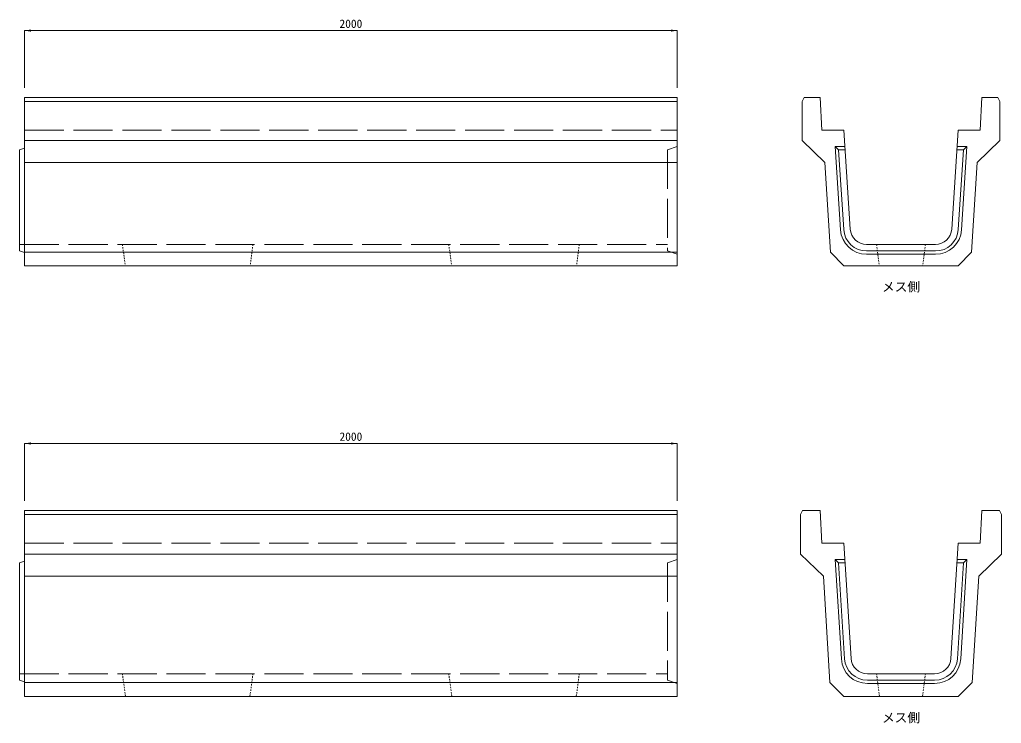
# Model space of a CAD drawing. Units: millimetres at full size, sheet at 1:20. Extents: x 427 to 11009, y -9956 to -359.
# Drawn here: x 1982 to 4990, y -7131 to -4975 of the extents above; entities that cross this region are included whole.
import ezdxf
from ezdxf.enums import TextEntityAlignment as Align

# ---------------------------------------------------------------- set-up
doc = ezdxf.new("R2010")
doc.units = ezdxf.units.MM
doc.header["$LTSCALE"] = 20
doc.linetypes.add('DASHED', pattern=[7.5, 6, -1.5])
doc.linetypes.add('USER1', pattern=[0.405, 0.225, -0.18])
doc.layers.add('0_2', color=7, linetype='Continuous')
doc.layers.add('寸法線', color=7, linetype='Continuous', lineweight=9)
doc.layers.add('本体', color=2, linetype='Continuous', lineweight=13)
doc.styles.add('ＭＳ ゴシック', font='')
doc.styles.get('ＭＳ ゴシック').set_extended_font_data('MS Gothic')

# ---------------------------------------------------------------- blocks, each defined once
blk = doc.blocks.new('filled_arrow')
at = {"color": 0, "linetype": 'Continuous', "lineweight": -2}
blk.add_solid([(7.5, 1.25), (0, 0), (7.5, -1.25)], dxfattribs=at)

msp = doc.modelspace()

# ---------------------------------------------------------------- linework, layer by layer
at = {"layer": '寸法線'}
for p, q in [((1996.99, -5008.63), (3996.99, -5008.63)), ((1996.99, -5183.86), (1996.99, -5008.63)), ((3996.99, -5183.86), (3996.99, -5008.63)), ((1996.99, -6273.63), (3996.99, -6273.63)), ((1996.99, -6448.86), (1996.99, -6273.63)), ((3996.99, -6448.86), (3996.99, -6273.63))]:
    msp.add_line(p, q, dxfattribs=at)
at = {"layer": '本体'}
for p, q in [((1996.99, -5213.86), (1996.99, -5728.86)), ((1996.99, -5213.86), (3996.99, -5213.86)), ((3996.99, -5213.86), (3996.99, -5728.86)), ((4380.25, -5225.86), (4386.25, -5213.86)), ((4380.25, -5225.86), (4380.25, -5345.86)), ((4435.25, -5213.86), (4386.25, -5213.86)), ((4435.25, -5213.86), (4440.25, -5313.86)), ((4930.25, -5213.86), (4925.25, -5313.86)), ((4979.25, -5213.86), (4930.25, -5213.86)), ((4985.25, -5225.86), (4979.25, -5213.86)), ((4985.25, -5225.86), (4985.25, -5345.86)), ((4507.75, -5313.86), (4440.25, -5313.86)), ((4507.75, -5313.86), (4527.24, -5617.07)), ((4857.75, -5313.86), (4838.26, -5617.07)), ((4925.25, -5313.86), (4857.75, -5313.86)), ((4380.25, -5345.86), (4449.75, -5412.86)), ((4985.25, -5345.86), (4915.75, -5412.86)), ((4449.75, -5412.86), (4466.73, -5687.84)), ((4915.75, -5412.86), (4898.77, -5687.84)), ((4788.36, -5663.86), (4577.14, -5663.86)), ((4507.75, -5728.86), (4466.73, -5687.84)), ((4857.75, -5728.86), (4898.77, -5687.84)), ((1996.99, -5728.86), (3996.99, -5728.86)), ((4857.75, -5728.86), (4507.75, -5728.86)), ((1996.99, -6478.86), (1996.99, -7048.86)), ((1996.99, -6478.86), (3996.99, -6478.86)), ((3996.99, -6478.86), (3996.99, -7048.86)), ((4375.25, -6490.86), (4381.25, -6478.86)), ((4375.25, -6490.86), (4375.25, -6612.86)), ((4435.25, -6478.86), (4381.25, -6478.86)), ((4435.25, -6478.86), (4440.25, -6578.86)), ((4930.25, -6478.86), (4925.25, -6578.86)), ((4984.25, -6478.86), (4930.25, -6478.86)), ((4990.25, -6490.86), (4984.25, -6478.86)), ((4990.25, -6490.86), (4990.25, -6612.86)), ((4507.75, -6578.86), (4440.25, -6578.86)), ((4507.75, -6578.86), (4529.82, -6931.98)), ((4857.75, -6578.86), (4835.68, -6931.98)), ((4925.25, -6578.86), (4857.75, -6578.86)), ((4375.25, -6612.86), (4444.75, -6679.86)), ((4990.25, -6612.86), (4920.75, -6679.86)), ((4444.75, -6679.86), (4464.35, -7005.46)), ((4920.75, -6679.86), (4901.15, -7005.46)), ((4785.78, -6978.86), (4579.72, -6978.86)), ((4507.75, -7048.86), (4464.35, -7005.46)), ((4857.75, -7048.86), (4901.15, -7005.46)), ((1996.99, -7048.86), (3996.99, -7048.86)), ((4857.75, -7048.86), (4507.75, -7048.86))]:
    msp.add_line(p, q, dxfattribs=at)
at = {"layer": '本体', "lineweight": 9}
for p, q in [((1996.99, -5225.86), (3996.99, -5225.86)), ((1996.99, -5345.86), (3996.99, -5345.86)), ((1996.99, -5368.86), (1981.99, -5373.86)), ((1981.99, -5373.86), (1981.99, -5683.86)), ((1996.99, -5412.86), (3996.99, -5412.86)), ((1981.99, -5683.86), (1996.99, -5688.86)), ((1996.99, -5687.84), (3996.99, -5687.84)), ((1996.99, -6490.86), (3996.99, -6490.86)), ((1996.99, -6612.86), (3996.99, -6612.86)), ((1996.99, -6633.86), (1981.99, -6638.86)), ((1981.99, -6638.86), (1981.99, -6998.86)), ((1996.99, -6679.86), (3996.99, -6679.86)), ((1981.99, -6998.86), (1996.99, -7003.86)), ((1996.99, -7005.46), (3996.99, -7005.46))]:
    msp.add_line(p, q, dxfattribs=at)
at = {"layer": '本体', "linetype": 'DASHED', "lineweight": 9}
for p, q in [((1996.99, -5313.86), (3996.99, -5313.86)), ((3996.99, -5363.86), (3966.99, -5373.86)), ((3966.99, -5373.86), (3966.99, -5683.86)), ((1981.99, -5663.86), (3966.99, -5663.86)), ((3966.99, -5683.86), (3996.99, -5693.86)), ((1996.99, -6578.86), (3996.99, -6578.86)), ((3996.99, -6628.86), (3966.99, -6638.86)), ((3966.99, -6638.86), (3966.99, -6998.86)), ((1981.99, -6978.86), (3966.99, -6978.86)), ((3966.99, -6998.86), (3996.99, -7008.86))]:
    msp.add_line(p, q, dxfattribs=at)
at = {"layer": '本体', "color": 4, "lineweight": 5}
for p, q in [((4480.9, -5363.86), (4497.3, -5618.99)), ((4511.28, -5363.86), (4480.9, -5363.86)), ((4480.9, -5363.86), (4491.56, -5373.86)), ((4491.56, -5373.86), (4507.28, -5618.35)), ((4511.61, -5373.86), (4491.56, -5373.86)), ((4853.89, -5373.86), (4873.93, -5373.86)), ((4854.53, -5363.86), (4884.6, -5363.86)), ((4873.93, -5373.86), (4858.22, -5618.35)), ((4884.6, -5363.86), (4868.2, -5618.99)), ((4884.6, -5363.86), (4873.93, -5373.86)), ((4788.36, -5683.86), (4577.14, -5683.86)), ((4788.36, -5693.86), (4577.14, -5693.86)), ((4480.82, -6628.86), (4499.88, -6933.85)), ((4510.87, -6628.86), (4480.82, -6628.86)), ((4480.82, -6628.86), (4491.46, -6638.86)), ((4491.46, -6638.86), (4509.86, -6933.23)), ((4511.5, -6638.86), (4491.46, -6638.86)), ((4854, -6638.86), (4874.04, -6638.86)), ((4854.62, -6628.86), (4884.68, -6628.86)), ((4874.04, -6638.86), (4855.64, -6933.23)), ((4884.68, -6628.86), (4865.62, -6933.85)), ((4884.68, -6628.86), (4874.04, -6638.86)), ((4785.78, -6998.86), (4579.72, -6998.86)), ((4785.78, -7008.86), (4579.72, -7008.86))]:
    msp.add_line(p, q, dxfattribs=at)
at = {"layer": '本体', "linetype": 'USER1', "lineweight": 9}
for p, q in [((2296.99, -5663.86), (2305.66, -5728.86)), ((2696.99, -5663.86), (2688.33, -5728.86)), ((3296.99, -5663.86), (3305.66, -5728.86)), ((3696.99, -5663.86), (3688.33, -5728.86)), ((4607.75, -5663.86), (4616.42, -5728.86)), ((4757.75, -5663.86), (4749.08, -5728.86)), ((2296.99, -6978.86), (2306.33, -7048.86)), ((2696.99, -6978.86), (2687.66, -7048.86)), ((3296.99, -6978.86), (3306.33, -7048.86)), ((3696.99, -6978.86), (3687.66, -7048.86)), ((4607.75, -6978.86), (4617.08, -7048.86)), ((4757.75, -6978.86), (4748.42, -7048.86))]:
    msp.add_line(p, q, dxfattribs=at)
at = {"layer": '本体', "color": 4, "lineweight": 5}
for centre, radius, start, end in [((4577.14, -5613.86), 80, 183.67824, 270), ((4577.14, -5613.86), 70, 183.67824, 270), ((4788.36, -5613.86), 70, 270, 356.32176), ((4788.36, -5613.86), 80, 270, 356.32176), ((4579.72, -6928.86), 80, 183.57633, 270), ((4579.72, -6928.86), 70, 183.57633, 270), ((4785.78, -6928.86), 70, 270, 356.42367), ((4785.78, -6928.86), 80, 270, 356.42367)]:
    msp.add_arc(centre, radius, start, end, dxfattribs=at)
at = {"layer": '本体'}
for centre, start, end in [((4577.14, -5613.86), 183.67824, 270), ((4788.36, -5613.86), 270, 356.32176), ((4579.72, -6928.86), 183.57633, 270), ((4785.78, -6928.86), 270, 356.42367)]:
    msp.add_arc(centre, 50, start, end, dxfattribs=at)

# ---------------------------------------------------------------- block references
at = {"layer": '寸法線', "xscale": 2.6, "yscale": 2.6}
for p in [(1996.99, -5008.63), (1996.99, -6273.63)]:
    msp.add_blockref('filled_arrow', p, dxfattribs=at)
at = {"layer": '寸法線', "xscale": 2.6, "yscale": 2.6, "rotation": 180}
for p in [(3996.99, -5008.63), (3996.99, -6273.63)]:
    msp.add_blockref('filled_arrow', p, dxfattribs=at)

# ---------------------------------------------------------------- texts
at = {"layer": '0_2', "style": 'ＭＳ ゴシック'}
for p in [(4682.75, -5793.65), (4682.75, -7113.65)]:
    msp.add_text('メス側', height=28.48, dxfattribs=at).set_placement(p, align=Align.MIDDLE_CENTER)
at = {"layer": '寸法線', "style": 'ＭＳ ゴシック'}
for p in [(2996.99, -4987.63), (2996.99, -6252.63)]:
    msp.add_text('2000', height=25.63, dxfattribs=at).set_placement(p, align=Align.MIDDLE_CENTER)

doc.saveas('drawing.dxf')
